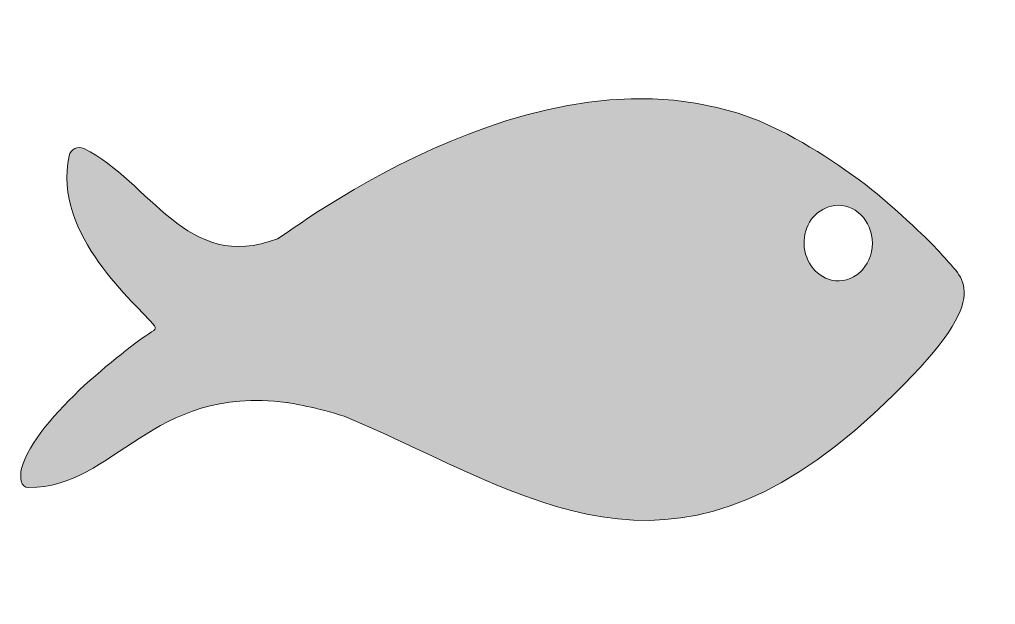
# Model space of a CAD drawing. Header units: inches. Extents: x 37.66 to 43.87, y -30.05 to -26.33.
import ezdxf

# ---------------------------------------------------------------- set-up
doc = ezdxf.new("R2010")
doc.units = ezdxf.units.IN
doc.header["$MEASUREMENT"] = 0
doc.layers.add('_U+0421_U+043B_U+043E_U+0439 1', color=7, linetype='Continuous')

# ---------------------------------------------------------------- blocks, each defined once
blk = doc.blocks.new('block 2')
at = {"layer": '_U+0421_U+043B_U+043E_U+0439 1', "lineweight": 0}
for points, knots in [([(43.5554, -27.8586), (43.4872, -27.7831), (43.44, -27.7232), (43.1789, -27.4935), (43.0133, -27.3478), (42.7494, -27.1614), (42.4943, -27.0331), (41.0924, -26.3275), (39.3678, -27.6953), (39.2992, -27.7221), (38.7247, -27.9462), (38.4856, -27.3536), (38.0692, -27.1483), (38.0307, -27.1294), (37.9843, -27.1519), (37.9753, -27.1939), (37.866, -27.7006), (38.4089, -28.139), (38.5175, -28.2762), (38.525, -28.2857), (38.5228, -28.2993), (38.5128, -28.3057), (38.3736, -28.3949), (37.7604, -28.8542), (37.6728, -29.1844), (37.6594, -29.2349), (37.6653, -29.3056), (37.7182, -29.3054), (38.269, -29.3044), (38.4937, -28.6519), (39.3571, -28.7635), (39.3792, -28.7664), (39.5606, -28.7979), (39.7229, -28.8517), (39.7349, -28.8556), (39.7467, -28.8601), (39.7582, -28.8651), (40.9146, -29.3628), (41.776, -30.049), (43.0899, -28.8354), (43.8653, -28.1193), (43.6749, -27.9907), (43.5554, -27.8586)], [0, 0, 0, 0, 1, 1, 1, 2, 2, 2, 3, 3, 3, 4, 4, 4, 5, 5, 5, 6, 6, 6, 7, 7, 7, 8, 8, 8, 9, 9, 9, 10, 10, 10, 11, 11, 11, 12, 12, 12, 13, 13, 13, 14, 14, 14, 14]), ([(42.8228, -27.9854), (42.7174, -27.9596), (42.6422, -27.8521), (42.6481, -27.735), (42.6536, -27.6183), (42.7338, -27.5256), (42.8415, -27.5108), (42.9692, -27.4932), (43.0821, -27.6057), (43.0824, -27.7508), (43.0826, -27.9014), (42.954, -28.0175), (42.8228, -27.9854)], [0, 0, 0, 0, 1, 1, 1, 2, 2, 2, 3, 3, 3, 4, 4, 4, 4])]:
    blk.add_open_spline(points, degree=3, knots=knots, dxfattribs=at)

msp = doc.modelspace()

# ---------------------------------------------------------------- hatches: boundary and pattern name
at = {"layer": '_U+0421_U+043B_U+043E_U+0439 1', "true_color": 0xffffff}
h = msp.add_hatch(color=7, dxfattribs=at)
h.dxf.hatch_style = 2
edge = h.paths.add_edge_path()
edge.add_spline(control_points=[(43.5554, -27.8586), (43.4872, -27.7831), (43.44, -27.7232), (43.1789, -27.4935), (43.0133, -27.3478), (42.7494, -27.1614), (42.4943, -27.0331), (41.0924, -26.3275), (39.3678, -27.6953), (39.2992, -27.7221), (38.7247, -27.9462), (38.4856, -27.3536), (38.0692, -27.1483), (38.0307, -27.1294), (37.9843, -27.1519), (37.9753, -27.1939), (37.866, -27.7006), (38.4089, -28.139), (38.5175, -28.2762), (38.525, -28.2857), (38.5228, -28.2993), (38.5128, -28.3057), (38.3736, -28.3949), (37.7604, -28.8542), (37.6728, -29.1844), (37.6594, -29.2349), (37.6653, -29.3056), (37.7182, -29.3054), (38.269, -29.3044), (38.4937, -28.6519), (39.3571, -28.7635), (39.3792, -28.7664), (39.5606, -28.7979), (39.7229, -28.8517), (39.7349, -28.8556), (39.7467, -28.8601), (39.7582, -28.8651), (40.9146, -29.3628), (41.776, -30.049), (43.0899, -28.8354), (43.8653, -28.1193), (43.6749, -27.9907), (43.5554, -27.8586)], knot_values=[0, 0, 0, 0, 1, 1, 1, 2, 2, 2, 3, 3, 3, 4, 4, 4, 5, 5, 5, 6, 6, 6, 7, 7, 7, 8, 8, 8, 9, 9, 9, 10, 10, 10, 11, 11, 11, 12, 12, 12, 13, 13, 13, 14, 14, 14, 14], degree=3, periodic=1)
edge = h.paths.add_edge_path()
edge.add_spline(control_points=[(42.8228, -27.9854), (42.7174, -27.9596), (42.6422, -27.8521), (42.6481, -27.735), (42.6536, -27.6183), (42.7338, -27.5256), (42.8415, -27.5108), (42.9692, -27.4932), (43.0821, -27.6057), (43.0824, -27.7508), (43.0826, -27.9014), (42.954, -28.0175), (42.8228, -27.9854)], knot_values=[0, 0, 0, 0, 1, 1, 1, 2, 2, 2, 3, 3, 3, 4, 4, 4, 4], degree=3, periodic=1)

# ---------------------------------------------------------------- block references
at = {"layer": '_U+0421_U+043B_U+043E_U+0439 1'}
msp.add_blockref('block 2', (0, 0), dxfattribs=at)

doc.saveas('drawing.dxf')
